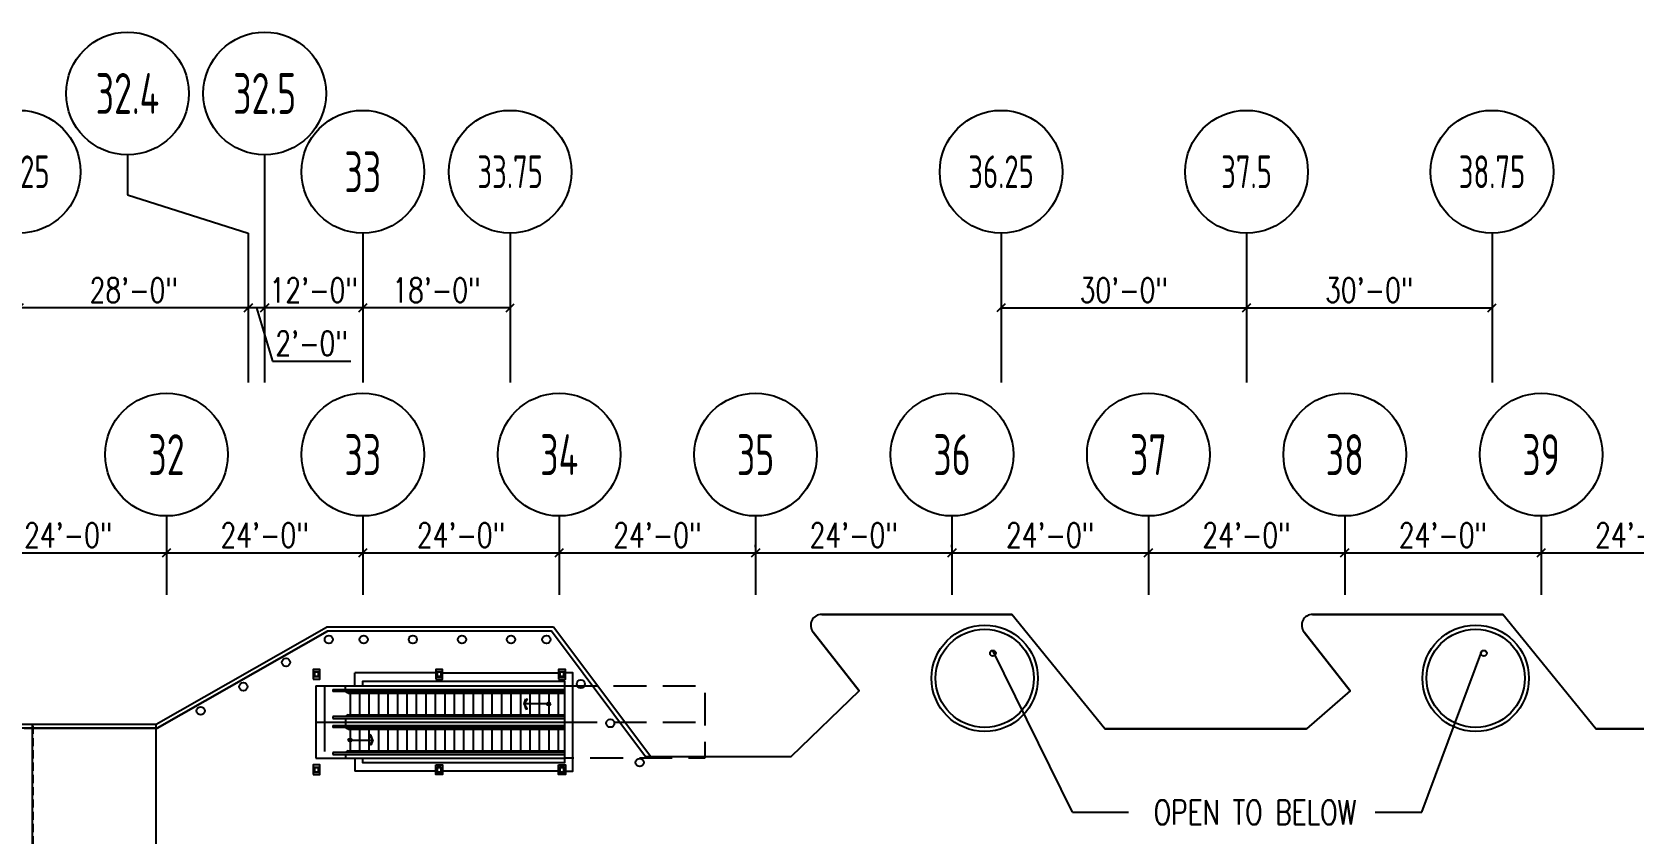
# Model space of a CAD drawing. Extents: x -13345 to 10098, y -1643 to 9113.
# Drawn here: x -5903 to -3554, y 4022 to 5197 of the extents above; entities that cross this region are included whole.
import ezdxf
from ezdxf.enums import TextEntityAlignment as Align

# ---------------------------------------------------------------- set-up
doc = ezdxf.new("R2010")
doc.units = 0
doc.header["$LTSCALE"] = 192
doc.header["$MEASUREMENT"] = 0
doc.linetypes.add('DASHED', pattern=[0.75, 0.5, -0.25])
doc.linetypes.add('DASHED2', pattern=[0.375, 0.25, -0.125])
doc.layers.get('0').update_dxf_attribs({"linetype": 'CONTINUOUS'})
doc.layers.get('DEFPOINTS').update_dxf_attribs({"linetype": 'CONTINUOUS'})
for name, color, linetype in [('ARCH-FEATURES', 2, 'CONTINUOUS'), ('ARCH-OPENINGS-ABOVE', 1, 'DASHED'), ('ARCH-OPENINGS-BELOW', 1, 'CONTINUOUS'), ('ARCH-SITE-MISC', 8, 'CONTINUOUS'), ('DIMENSIONS-STRUCTURAL-GRID', 9, 'CONTINUOUS'), ('EXPANSION-JOINT', 1, 'CONTINUOUS'), ('STRUCTURAL-COLUMNS', 3, 'CONTINUOUS'), ('STRUCTURAL-GRID-TAGS', 8, 'CONTINUOUS'), ('TEXT-GENERAL', 2, 'CONTINUOUS')]:
    doc.layers.add(name, color=color, linetype=linetype)
doc.layers.add('COMMON AREA FILL', color=7, linetype='CONTINUOUS', true_color=0xdedede)
doc.styles.add('DIM', font='dim', dxfattribs={"width": 0.75})
doc.styles.add('SIMPLEX', font='SIMPLEX.shx', dxfattribs={"width": 0.75})
doc.styles.get("Standard").update_dxf_attribs({"font": 'txt.shx', "width": 0.75})
doc.dimstyles.new('LOD-EX-GRID (with ticks)', dxfattribs={"dimscale": 0, "dimtxt": 36, "dimasz": 12, "dimexe": 12, "dimexo": 12, "dimgap": 8, "dimtad": 1, "dimdec": 0, "dimrnd": 0.0625, "dimzin": 3, "dimdsep": 46, "dimlunit": 4, "dimtxsty": 'Standard', "dimblk1": 'OBLIQUE', "dimblk2": 'OBLIQUE', "dimsah": 1, "dimcen": 0, "dimclrt": 256, "dimadec": 0, "dimazin": 0, "dimtfac": 6, "dimtdec": 0, "dimtofl": 0, "dimtmove": 1, "dimatfit": 3, "dimldrblk": 'OBLIQUE', "dimfxl": 1, "dimfrac": 2, "dimtolj": 1, "dimtzin": 3, "dimarcsym": 0})

# ---------------------------------------------------------------- blocks, each defined once
blk = doc.blocks.new('COLNUMC')
at = {"linetype": 'Continuous'}
blk.add_circle((0, 0), 90, dxfattribs=at)
at = {"linetype": 'Continuous', "style": 'DIM', "width": 0.75}
blk.add_attdef('COLUMN', text='', height=60, dxfattribs=at).set_placement((0, 0), align=Align.MIDDLE)
blk = doc.blocks.new('_OBLIQUE')
at = {"color": 0, "linetype": 'ByBlock'}
blk.add_line((-0.5, -0.5), (0.5, 0.5), dxfattribs=at)
blk = doc.blocks.new('*D60')
at = {"layer": 'DEFPOINTS', "color": 0, "transparency": 16777216}
for p in [(-3689.9, 4487.8), (-3977.9, 4433.7), (-3689.9, 4433.7)]:
    blk.add_point(p, dxfattribs=at)
at = {"layer": 'DIMENSIONS-STRUCTURAL-GRID', "color": 0, "lineweight": -2, "transparency": 16777216}
for p, q in [((-3689.9, 4475.8), (-3689.9, 4421.7)), ((-3977.9, 4433.7), (-3689.9, 4433.7))]:
    blk.add_line(p, q, dxfattribs=at)
at = {"layer": 'DIMENSIONS-STRUCTURAL-GRID', "color": 0, "lineweight": -2, "transparency": 16777216, "xscale": 12, "yscale": 12, "zscale": 12, "rotation": 180}
blk.add_blockref('_OBLIQUE', (-3977.9, 4433.7), dxfattribs=at)
at = {"layer": 'DIMENSIONS-STRUCTURAL-GRID', "color": 0, "lineweight": -2, "transparency": 16777216, "xscale": 12, "yscale": 12, "zscale": 12}
blk.add_blockref('_OBLIQUE', (-3689.9, 4433.7), dxfattribs=at)
at = {"layer": 'DIMENSIONS-STRUCTURAL-GRID', "transparency": 16777216, "insert": (-3833.9, 4459.7), "char_height": 36, "attachment_point": 5}
blk.add_mtext('\\A1;24\'-0"', dxfattribs=at)
blk = doc.blocks.new('*D61')
at = {"layer": 'DEFPOINTS', "color": 0, "transparency": 16777216}
for p in [(-3689.9, 4487.8), (-3401.9, 4487.8), (-3401.9, 4433.7)]:
    blk.add_point(p, dxfattribs=at)
at = {"layer": 'DIMENSIONS-STRUCTURAL-GRID', "color": 0, "lineweight": -2, "transparency": 16777216}
for p, q in [((-3689.9, 4475.8), (-3689.9, 4421.7)), ((-3401.9, 4475.8), (-3401.9, 4421.7)), ((-3689.9, 4433.7), (-3401.9, 4433.7))]:
    blk.add_line(p, q, dxfattribs=at)
at = {"layer": 'DIMENSIONS-STRUCTURAL-GRID', "color": 0, "lineweight": -2, "transparency": 16777216, "xscale": 12, "yscale": 12, "zscale": 12, "rotation": 180}
blk.add_blockref('_OBLIQUE', (-3689.9, 4433.7), dxfattribs=at)
at = {"layer": 'DIMENSIONS-STRUCTURAL-GRID', "color": 0, "lineweight": -2, "transparency": 16777216, "xscale": 12, "yscale": 12, "zscale": 12}
blk.add_blockref('_OBLIQUE', (-3401.9, 4433.7), dxfattribs=at)
at = {"layer": 'DIMENSIONS-STRUCTURAL-GRID', "transparency": 16777216, "insert": (-3545.9, 4459.7), "char_height": 36, "attachment_point": 5}
blk.add_mtext('\\A1;24\'-0"', dxfattribs=at)
blk = doc.blocks.new('*D468')
at = {"layer": 'DEFPOINTS', "color": 0, "transparency": 16777216}
for p in [(-5993.9, 4487.8), (-5705.9, 4487.8), (-5705.9, 4433.7)]:
    blk.add_point(p, dxfattribs=at)
at = {"layer": 'DIMENSIONS-STRUCTURAL-GRID', "color": 0, "lineweight": -2, "transparency": 16777216}
for p, q in [((-5993.9, 4475.8), (-5993.9, 4421.7)), ((-5705.9, 4475.8), (-5705.9, 4421.7)), ((-5993.9, 4433.7), (-5705.9, 4433.7))]:
    blk.add_line(p, q, dxfattribs=at)
at = {"layer": 'DIMENSIONS-STRUCTURAL-GRID', "color": 0, "lineweight": -2, "transparency": 16777216, "xscale": 12, "yscale": 12, "zscale": 12, "rotation": 180}
blk.add_blockref('_OBLIQUE', (-5993.9, 4433.7), dxfattribs=at)
at = {"layer": 'DIMENSIONS-STRUCTURAL-GRID', "color": 0, "lineweight": -2, "transparency": 16777216, "xscale": 12, "yscale": 12, "zscale": 12}
blk.add_blockref('_OBLIQUE', (-5705.9, 4433.7), dxfattribs=at)
at = {"layer": 'DIMENSIONS-STRUCTURAL-GRID', "transparency": 16777216, "insert": (-5849.9, 4459.7), "char_height": 36, "attachment_point": 5}
blk.add_mtext('\\A1;24\'-0"', dxfattribs=at)
blk = doc.blocks.new('*D469')
at = {"layer": 'DEFPOINTS', "color": 0, "transparency": 16777216}
for p in [(-5705.9, 4433.7), (-5417.9, 4433.7), (-5417.9, 4433.7)]:
    blk.add_point(p, dxfattribs=at)
at = {"layer": 'DIMENSIONS-STRUCTURAL-GRID', "color": 0, "lineweight": -2, "transparency": 16777216}
blk.add_line((-5705.9, 4433.7), (-5417.9, 4433.7), dxfattribs=at)
at = {"layer": 'DIMENSIONS-STRUCTURAL-GRID', "color": 0, "lineweight": -2, "transparency": 16777216, "xscale": 12, "yscale": 12, "zscale": 12, "rotation": 180}
blk.add_blockref('_OBLIQUE', (-5705.9, 4433.7), dxfattribs=at)
at = {"layer": 'DIMENSIONS-STRUCTURAL-GRID', "color": 0, "lineweight": -2, "transparency": 16777216, "xscale": 12, "yscale": 12, "zscale": 12}
blk.add_blockref('_OBLIQUE', (-5417.9, 4433.7), dxfattribs=at)
at = {"layer": 'DIMENSIONS-STRUCTURAL-GRID', "transparency": 16777216, "insert": (-5561.9, 4459.7), "char_height": 36, "attachment_point": 5}
blk.add_mtext('\\A1;24\'-0"', dxfattribs=at)
blk = doc.blocks.new('*D470')
at = {"layer": 'DEFPOINTS', "color": 0, "transparency": 16777216}
for p in [(-5417.9, 4433.7), (-5129.9, 4433.7), (-5129.9, 4433.7)]:
    blk.add_point(p, dxfattribs=at)
at = {"layer": 'DIMENSIONS-STRUCTURAL-GRID', "color": 0, "lineweight": -2, "transparency": 16777216}
blk.add_line((-5417.9, 4433.7), (-5129.9, 4433.7), dxfattribs=at)
at = {"layer": 'DIMENSIONS-STRUCTURAL-GRID', "color": 0, "lineweight": -2, "transparency": 16777216, "xscale": 12, "yscale": 12, "zscale": 12, "rotation": 180}
blk.add_blockref('_OBLIQUE', (-5417.9, 4433.7), dxfattribs=at)
at = {"layer": 'DIMENSIONS-STRUCTURAL-GRID', "color": 0, "lineweight": -2, "transparency": 16777216, "xscale": 12, "yscale": 12, "zscale": 12}
blk.add_blockref('_OBLIQUE', (-5129.9, 4433.7), dxfattribs=at)
at = {"layer": 'DIMENSIONS-STRUCTURAL-GRID', "transparency": 16777216, "insert": (-5273.9, 4459.7), "char_height": 36, "attachment_point": 5}
blk.add_mtext('\\A1;24\'-0"', dxfattribs=at)
blk = doc.blocks.new('*D471')
at = {"layer": 'DEFPOINTS', "color": 0, "transparency": 16777216}
for p in [(-5129.9, 4433.7), (-4841.9, 4433.7), (-4841.9, 4429.9)]:
    blk.add_point(p, dxfattribs=at)
at = {"layer": 'DIMENSIONS-STRUCTURAL-GRID', "color": 0, "lineweight": -2, "transparency": 16777216}
for p, q in [((-4841.9, 4441.9), (-4841.9, 4445.7)), ((-5129.9, 4433.7), (-4841.9, 4433.7))]:
    blk.add_line(p, q, dxfattribs=at)
at = {"layer": 'DIMENSIONS-STRUCTURAL-GRID', "color": 0, "lineweight": -2, "transparency": 16777216, "xscale": 12, "yscale": 12, "zscale": 12, "rotation": 180}
blk.add_blockref('_OBLIQUE', (-5129.9, 4433.7), dxfattribs=at)
at = {"layer": 'DIMENSIONS-STRUCTURAL-GRID', "color": 0, "lineweight": -2, "transparency": 16777216, "xscale": 12, "yscale": 12, "zscale": 12}
blk.add_blockref('_OBLIQUE', (-4841.9, 4433.7), dxfattribs=at)
at = {"layer": 'DIMENSIONS-STRUCTURAL-GRID', "transparency": 16777216, "insert": (-4985.9, 4459.7), "char_height": 36, "attachment_point": 5}
blk.add_mtext('\\A1;24\'-0"', dxfattribs=at)
blk = doc.blocks.new('*D472')
at = {"layer": 'DEFPOINTS', "color": 0, "transparency": 16777216}
for p in [(-4841.9, 4429.9), (-4553.9, 4433.7), (-4553.9, 4429.9)]:
    blk.add_point(p, dxfattribs=at)
at = {"layer": 'DIMENSIONS-STRUCTURAL-GRID', "color": 0, "lineweight": -2, "transparency": 16777216}
for p, q in [((-4841.9, 4441.9), (-4841.9, 4445.7)), ((-4553.9, 4441.9), (-4553.9, 4445.7)), ((-4841.9, 4433.7), (-4553.9, 4433.7))]:
    blk.add_line(p, q, dxfattribs=at)
at = {"layer": 'DIMENSIONS-STRUCTURAL-GRID', "color": 0, "lineweight": -2, "transparency": 16777216, "xscale": 12, "yscale": 12, "zscale": 12, "rotation": 180}
blk.add_blockref('_OBLIQUE', (-4841.9, 4433.7), dxfattribs=at)
at = {"layer": 'DIMENSIONS-STRUCTURAL-GRID', "color": 0, "lineweight": -2, "transparency": 16777216, "xscale": 12, "yscale": 12, "zscale": 12}
blk.add_blockref('_OBLIQUE', (-4553.9, 4433.7), dxfattribs=at)
at = {"layer": 'DIMENSIONS-STRUCTURAL-GRID', "transparency": 16777216, "insert": (-4697.9, 4459.7), "char_height": 36, "attachment_point": 5}
blk.add_mtext('\\A1;24\'-0"', dxfattribs=at)
blk = doc.blocks.new('*D473')
at = {"layer": 'DEFPOINTS', "color": 0, "transparency": 16777216}
for p in [(-4553.9, 4429.9), (-4265.9, 4439.7), (-4265.9, 4433.7)]:
    blk.add_point(p, dxfattribs=at)
at = {"layer": 'DIMENSIONS-STRUCTURAL-GRID', "color": 0, "lineweight": -2, "transparency": 16777216}
for p, q in [((-4553.9, 4441.9), (-4553.9, 4445.7)), ((-4553.9, 4433.7), (-4265.9, 4433.7)), ((-4265.9, 4427.7), (-4265.9, 4421.7))]:
    blk.add_line(p, q, dxfattribs=at)
at = {"layer": 'DIMENSIONS-STRUCTURAL-GRID', "color": 0, "lineweight": -2, "transparency": 16777216, "xscale": 12, "yscale": 12, "zscale": 12, "rotation": 180}
blk.add_blockref('_OBLIQUE', (-4553.9, 4433.7), dxfattribs=at)
at = {"layer": 'DIMENSIONS-STRUCTURAL-GRID', "color": 0, "lineweight": -2, "transparency": 16777216, "xscale": 12, "yscale": 12, "zscale": 12}
blk.add_blockref('_OBLIQUE', (-4265.9, 4433.7), dxfattribs=at)
at = {"layer": 'DIMENSIONS-STRUCTURAL-GRID', "transparency": 16777216, "insert": (-4409.9, 4459.7), "char_height": 36, "attachment_point": 5}
blk.add_mtext('\\A1;24\'-0"', dxfattribs=at)
blk = doc.blocks.new('*D474')
at = {"layer": 'DEFPOINTS', "color": 0, "transparency": 16777216}
for p in [(-4265.9, 4433.7), (-3977.9, 4433.7), (-3977.9, 4433.7)]:
    blk.add_point(p, dxfattribs=at)
at = {"layer": 'DIMENSIONS-STRUCTURAL-GRID', "color": 0, "lineweight": -2, "transparency": 16777216}
blk.add_line((-4265.9, 4433.7), (-3977.9, 4433.7), dxfattribs=at)
at = {"layer": 'DIMENSIONS-STRUCTURAL-GRID', "color": 0, "lineweight": -2, "transparency": 16777216, "xscale": 12, "yscale": 12, "zscale": 12, "rotation": 180}
blk.add_blockref('_OBLIQUE', (-4265.9, 4433.7), dxfattribs=at)
at = {"layer": 'DIMENSIONS-STRUCTURAL-GRID', "color": 0, "lineweight": -2, "transparency": 16777216, "xscale": 12, "yscale": 12, "zscale": 12}
blk.add_blockref('_OBLIQUE', (-3977.9, 4433.7), dxfattribs=at)
at = {"layer": 'DIMENSIONS-STRUCTURAL-GRID', "transparency": 16777216, "insert": (-4121.9, 4459.7), "char_height": 36, "attachment_point": 5}
blk.add_mtext('\\A1;24\'-0"', dxfattribs=at)
blk = doc.blocks.new('*D498')
at = {"layer": 'DEFPOINTS', "color": 0, "transparency": 16777216}
for p in [(-5417.9, 4902.5), (-5201.9, 4902.5), (-5417.9, 4792.9)]:
    blk.add_point(p, dxfattribs=at)
at = {"layer": 'DIMENSIONS-STRUCTURAL-GRID', "color": 0, "lineweight": -2, "transparency": 16777216}
for p, q in [((-5417.9, 4890.5), (-5417.9, 4780.9)), ((-5201.9, 4890.5), (-5201.9, 4780.9)), ((-5201.9, 4792.9), (-5417.9, 4792.9))]:
    blk.add_line(p, q, dxfattribs=at)
at = {"layer": 'DIMENSIONS-STRUCTURAL-GRID', "color": 0, "lineweight": -2, "transparency": 16777216, "xscale": 12, "yscale": 12, "zscale": 12, "rotation": 180}
blk.add_blockref('_OBLIQUE', (-5417.9, 4792.9), dxfattribs=at)
at = {"layer": 'DIMENSIONS-STRUCTURAL-GRID', "color": 0, "lineweight": -2, "transparency": 16777216, "xscale": 12, "yscale": 12, "zscale": 12}
blk.add_blockref('_OBLIQUE', (-5201.9, 4792.9), dxfattribs=at)
at = {"layer": 'DIMENSIONS-STRUCTURAL-GRID', "transparency": 16777216, "insert": (-5309.9, 4818.9), "char_height": 36, "attachment_point": 5}
blk.add_mtext('\\A1;18\'-0"', dxfattribs=at)
blk = doc.blocks.new('*D499')
at = {"layer": 'DEFPOINTS', "color": 0, "transparency": 16777216}
for p in [(-5561.9, 5017.3), (-5417.9, 4902.5), (-5561.9, 4792.9)]:
    blk.add_point(p, dxfattribs=at)
at = {"layer": 'DIMENSIONS-STRUCTURAL-GRID', "color": 0, "lineweight": -2, "transparency": 16777216}
for p, q in [((-5561.9, 5005.3), (-5561.9, 4780.9)), ((-5417.9, 4890.5), (-5417.9, 4780.9)), ((-5417.9, 4792.9), (-5561.9, 4792.9))]:
    blk.add_line(p, q, dxfattribs=at)
at = {"layer": 'DIMENSIONS-STRUCTURAL-GRID', "color": 0, "lineweight": -2, "transparency": 16777216, "xscale": 12, "yscale": 12, "zscale": 12, "rotation": 180}
blk.add_blockref('_OBLIQUE', (-5561.9, 4792.9), dxfattribs=at)
at = {"layer": 'DIMENSIONS-STRUCTURAL-GRID', "color": 0, "lineweight": -2, "transparency": 16777216, "xscale": 12, "yscale": 12, "zscale": 12}
blk.add_blockref('_OBLIQUE', (-5417.9, 4792.9), dxfattribs=at)
at = {"layer": 'DIMENSIONS-STRUCTURAL-GRID', "transparency": 16777216, "insert": (-5489.9, 4818.9), "char_height": 36, "attachment_point": 5}
blk.add_mtext('\\A1;12\'-0"', dxfattribs=at)
blk = doc.blocks.new('*D500')
at = {"layer": 'DEFPOINTS', "color": 0, "transparency": 16777216}
for p in [(-5561.9, 5017.3), (-5585.9, 4902.5), (-5585.9, 4792.9)]:
    blk.add_point(p, dxfattribs=at)
at = {"layer": 'DIMENSIONS-STRUCTURAL-GRID', "color": 0, "lineweight": -2, "transparency": 16777216}
for p, q in [((-5561.9, 5005.3), (-5561.9, 4780.9)), ((-5585.9, 4890.5), (-5585.9, 4780.9)), ((-5561.9, 4792.9), (-5585.9, 4792.9)), ((-5573.9, 4792.9), (-5550.5, 4714.9)), ((-5550.5, 4714.9), (-5435.5, 4714.9))]:
    blk.add_line(p, q, dxfattribs=at)
at = {"layer": 'DIMENSIONS-STRUCTURAL-GRID', "color": 0, "lineweight": -2, "transparency": 16777216, "xscale": 12, "yscale": 12, "zscale": 12, "rotation": 180}
blk.add_blockref('_OBLIQUE', (-5585.9, 4792.9), dxfattribs=at)
at = {"layer": 'DIMENSIONS-STRUCTURAL-GRID', "color": 0, "lineweight": -2, "transparency": 16777216, "xscale": 12, "yscale": 12, "zscale": 12}
blk.add_blockref('_OBLIQUE', (-5561.9, 4792.9), dxfattribs=at)
at = {"layer": 'DIMENSIONS-STRUCTURAL-GRID', "transparency": 16777216, "insert": (-5493, 4740.9), "char_height": 36, "attachment_point": 5}
blk.add_mtext('\\A1;2\'-0"', dxfattribs=at)
blk = doc.blocks.new('*D501')
at = {"layer": 'DEFPOINTS', "color": 0, "transparency": 16777216}
for p in [(-5921.9, 4902.5), (-5585.9, 4902.5), (-5921.9, 4792.9)]:
    blk.add_point(p, dxfattribs=at)
at = {"layer": 'DIMENSIONS-STRUCTURAL-GRID', "color": 0, "lineweight": -2, "transparency": 16777216}
for p, q in [((-5921.9, 4890.5), (-5921.9, 4780.9)), ((-5585.9, 4890.5), (-5585.9, 4780.9)), ((-5585.9, 4792.9), (-5921.9, 4792.9))]:
    blk.add_line(p, q, dxfattribs=at)
at = {"layer": 'DIMENSIONS-STRUCTURAL-GRID', "color": 0, "lineweight": -2, "transparency": 16777216, "xscale": 12, "yscale": 12, "zscale": 12, "rotation": 180}
blk.add_blockref('_OBLIQUE', (-5921.9, 4792.9), dxfattribs=at)
at = {"layer": 'DIMENSIONS-STRUCTURAL-GRID', "color": 0, "lineweight": -2, "transparency": 16777216, "xscale": 12, "yscale": 12, "zscale": 12}
blk.add_blockref('_OBLIQUE', (-5585.9, 4792.9), dxfattribs=at)
at = {"layer": 'DIMENSIONS-STRUCTURAL-GRID', "transparency": 16777216, "insert": (-5753.9, 4818.9), "char_height": 36, "attachment_point": 5}
blk.add_mtext('\\A1;28\'-0"', dxfattribs=at)
blk = doc.blocks.new('ES-K1_mall')
for p, q in [((6574, 8484.4), (6574, 8378.4)), ((6599.1, 8479.1), (6599.1, 8476.1)), ((6599.1, 8439.6), (6599.1, 8436.6)), ((6599.1, 8426.1), (6599.1, 8423.1)), ((6599.1, 8386.6), (6599.1, 8383.6))]:
    blk.add_line(p, q)
at = {"transparency": 33554687}
for points in [[(6574, 8484.4), (6938.9, 8484.4)], [(6617.6, 8479.1), (6617.6, 8484.4)], [(6599.1, 8479.1), (6938.9, 8479.1)], [(6938.9, 8476.1), (6599.1, 8476.1)], [(6621.5, 8473.9), (6617.6, 8476.1)], [(6621.5, 8473.9), (6938.9, 8473.9)], [(6624.3, 8473.9), (6624.3, 8441.9)], [(6638.2, 8473.9), (6638.2, 8441.9)], [(6652.1, 8473.9), (6652.1, 8441.9)], [(6665.9, 8473.9), (6665.9, 8441.9)], [(6679.8, 8473.9), (6679.8, 8441.9)], [(6693.7, 8473.9), (6693.7, 8441.9)], [(6707.6, 8473.9), (6707.6, 8441.9)], [(6721.4, 8473.9), (6721.4, 8441.9)], [(6735.3, 8473.9), (6735.3, 8441.9)], [(6749.2, 8473.9), (6749.2, 8441.9)], [(6763.1, 8473.9), (6763.1, 8441.9)], [(6776.9, 8473.9), (6776.9, 8441.9)], [(6790.8, 8473.9), (6790.8, 8441.9)], [(6804.7, 8473.9), (6804.7, 8441.9)], [(6818.6, 8473.9), (6818.6, 8441.9)], [(6832.4, 8473.9), (6832.4, 8441.9)], [(6846.3, 8473.9), (6846.3, 8441.9)], [(6860.2, 8473.9), (6860.2, 8441.9)], [(6874.1, 8473.9), (6874.1, 8441.9)], [(6887.9, 8473.9), (6887.9, 8441.9)], [(6901.8, 8473.9), (6901.8, 8441.9)], [(6915.7, 8473.9), (6915.7, 8441.9)], [(6929.6, 8473.9), (6929.6, 8441.9)], [(6938.9, 8439.6), (6599.1, 8439.6)], [(6599.1, 8436.6), (6938.9, 8436.6)], [(6621.5, 8441.9), (6617.6, 8439.6)], [(6617.6, 8436.6), (6617.6, 8426.1)], [(6621.5, 8441.9), (6938.9, 8441.9)], [(6574, 8431.4), (6938.9, 8431.4)], [(6599.1, 8426.1), (6938.9, 8426.1)], [(6938.9, 8423.1), (6599.1, 8423.1)], [(6621.5, 8420.9), (6617.6, 8423.1)], [(6621.5, 8420.9), (6938.9, 8420.9)], [(6624.3, 8420.9), (6624.3, 8388.9)], [(6638.2, 8420.9), (6638.2, 8388.9)], [(6652.1, 8420.9), (6652.1, 8388.9)], [(6665.9, 8420.9), (6665.9, 8388.9)], [(6679.8, 8420.9), (6679.8, 8388.9)], [(6693.7, 8420.9), (6693.7, 8388.9)], [(6707.6, 8420.9), (6707.6, 8388.9)], [(6721.4, 8420.9), (6721.4, 8388.9)], [(6735.3, 8420.9), (6735.3, 8388.9)], [(6749.2, 8420.9), (6749.2, 8388.9)], [(6763.1, 8420.9), (6763.1, 8388.9)], [(6776.9, 8420.9), (6776.9, 8388.9)], [(6790.8, 8420.9), (6790.8, 8388.9)], [(6804.7, 8420.9), (6804.7, 8388.9)], [(6818.6, 8420.9), (6818.6, 8388.9)], [(6832.4, 8420.9), (6832.4, 8388.9)], [(6846.3, 8420.9), (6846.3, 8388.9)], [(6860.2, 8420.9), (6860.2, 8388.9)], [(6874.1, 8420.9), (6874.1, 8388.9)], [(6887.9, 8420.9), (6887.9, 8388.9)], [(6901.8, 8420.9), (6901.8, 8388.9)], [(6915.7, 8420.9), (6915.7, 8388.9)], [(6929.6, 8420.9), (6929.6, 8388.9)], [(6621.5, 8388.9), (6617.6, 8386.6)], [(6621.5, 8388.9), (6938.9, 8388.9)], [(6574, 8378.4), (6938.9, 8378.4)], [(6938.9, 8386.6), (6599.1, 8386.6)], [(6599.1, 8383.6), (6938.9, 8383.6)], [(6617.6, 8383.6), (6617.6, 8378.4)]]:
    blk.add_lwpolyline(points, dxfattribs=at)
at = {"layer": 'ARCH-OPENINGS-ABOVE'}
blk.add_line((6587, 8484.4), (6587, 8378.4), dxfattribs=at)
blk = doc.blocks.new('*D632')
at = {"layer": 'DEFPOINTS', "color": 0, "transparency": 16777216}
for p in [(-4481.9, 4902.5), (-4121.9, 4902.5), (-4121.9, 4792.9)]:
    blk.add_point(p, dxfattribs=at)
at = {"layer": 'DIMENSIONS-STRUCTURAL-GRID', "color": 0, "lineweight": -2, "transparency": 16777216}
for p, q in [((-4481.9, 4890.5), (-4481.9, 4780.9)), ((-4121.9, 4890.5), (-4121.9, 4780.9)), ((-4481.9, 4792.9), (-4121.9, 4792.9))]:
    blk.add_line(p, q, dxfattribs=at)
at = {"layer": 'DIMENSIONS-STRUCTURAL-GRID', "color": 0, "lineweight": -2, "transparency": 16777216, "xscale": 12, "yscale": 12, "zscale": 12, "rotation": 180}
blk.add_blockref('_OBLIQUE', (-4481.9, 4792.9), dxfattribs=at)
at = {"layer": 'DIMENSIONS-STRUCTURAL-GRID', "color": 0, "lineweight": -2, "transparency": 16777216, "xscale": 12, "yscale": 12, "zscale": 12}
blk.add_blockref('_OBLIQUE', (-4121.9, 4792.9), dxfattribs=at)
at = {"layer": 'DIMENSIONS-STRUCTURAL-GRID', "transparency": 16777216, "insert": (-4301.9, 4818.9), "char_height": 36, "attachment_point": 5}
blk.add_mtext('\\A1;30\'-0"', dxfattribs=at)
blk = doc.blocks.new('*D633')
at = {"layer": 'DEFPOINTS', "color": 0, "transparency": 16777216}
for p in [(-4121.9, 4902.5), (-3761.9, 4902.5), (-3761.9, 4792.9)]:
    blk.add_point(p, dxfattribs=at)
at = {"layer": 'DIMENSIONS-STRUCTURAL-GRID', "color": 0, "lineweight": -2, "transparency": 16777216}
for p, q in [((-4121.9, 4890.5), (-4121.9, 4780.9)), ((-3761.9, 4890.5), (-3761.9, 4780.9)), ((-4121.9, 4792.9), (-3761.9, 4792.9))]:
    blk.add_line(p, q, dxfattribs=at)
at = {"layer": 'DIMENSIONS-STRUCTURAL-GRID', "color": 0, "lineweight": -2, "transparency": 16777216, "xscale": 12, "yscale": 12, "zscale": 12, "rotation": 180}
blk.add_blockref('_OBLIQUE', (-4121.9, 4792.9), dxfattribs=at)
at = {"layer": 'DIMENSIONS-STRUCTURAL-GRID', "color": 0, "lineweight": -2, "transparency": 16777216, "xscale": 12, "yscale": 12, "zscale": 12}
blk.add_blockref('_OBLIQUE', (-3761.9, 4792.9), dxfattribs=at)
at = {"layer": 'DIMENSIONS-STRUCTURAL-GRID', "transparency": 16777216, "insert": (-3941.9, 4818.9), "char_height": 36, "attachment_point": 5}
blk.add_mtext('\\A1;30\'-0"', dxfattribs=at)

msp = doc.modelspace()

# ---------------------------------------------------------------- linework, layer by layer
at = {"layer": 'ARCH-FEATURES'}
for p, q in [((-5429.9, 4238.8), (-5417.9, 4238.8)), ((-5721.2, 3988.3), (-5721.2, 4182.8)), ((-5429.9, 4132.8), (-5417.9, 4132.8))]:
    msp.add_line(p, q, dxfattribs=at)
at = {"layer": 'ARCH-FEATURES', "linetype": 'DASHED2', "flags": 128}
for points in [[(-5122.1, 4238.8), (-4916.2, 4238.8), (-4916.2, 4132.8), (-5122.1, 4132.8)], [(-5122.1, 4185.8), (-4916.2, 4185.8)]]:
    msp.add_lwpolyline(points, dxfattribs=at)
at = {"layer": 'ARCH-OPENINGS-BELOW'}
for p, q in [((-5429.9, 4238.8), (-5429.9, 4257.8)), ((-5429.9, 4132.8), (-5429.9, 4113.8)), ((-5308.9, 4113.8), (-5429.9, 4113.8)), ((-5308.9, 4119.8), (-5308.9, 4113.8)), ((-5302.9, 4119.8), (-5308.9, 4119.8)), ((-5302.9, 4113.8), (-5302.9, 4119.8)), ((-5128.9, 4113.8), (-5302.9, 4113.8)), ((-5128.9, 4119.8), (-5128.9, 4113.8))]:
    msp.add_line(p, q, dxfattribs=at)
for points in [[(-5308.9, 4257.8), (-5429.9, 4257.8)], [(-5308.9, 4257.8), (-5308.9, 4251.8), (-5302.9, 4251.8), (-5302.9, 4257.8), (-5128.9, 4257.8), (-5128.9, 4251.8), (-5122.9, 4251.8), (-5122.9, 4257.8)], [(-5122.9, 4113.8), (-5110.1, 4113.8), (-5110.1, 4257.8), (-5122.9, 4257.8)], [(-5417.9, 4238.8), (-5417.9, 4245.8), (-5122.1, 4245.8), (-5122.1, 4125.8), (-5417.9, 4125.8), (-5417.9, 4132.8)], [(-5122.9, 4113.8), (-5122.9, 4119.8), (-5128.9, 4119.8)]]:
    msp.add_lwpolyline(points, dxfattribs=at)
for centre, radius in [((-4505.9, 4249.9), 78), ((-3785.9, 4249.9), 78), ((-4505.9, 4249.9), 72), ((-3785.9, 4249.9), 72)]:
    msp.add_circle(centre, radius, dxfattribs=at)
at = {"layer": 'ARCH-SITE-MISC'}
for p, q in [((-5721.2, 4182.8), (-5471.4, 4324.8)), ((-5138.2, 4324.8), (-5471.4, 4324.8)), ((-4995.7, 4134.8), (-5138.2, 4324.8)), ((-4745, 4343.6), (-4465.9, 4343.6)), ((-4329.9, 4175.6), (-4465.9, 4343.6)), ((-4025, 4343.6), (-3745.9, 4343.6)), ((-3609.9, 4175.6), (-3745.9, 4343.6)), ((-5719.7, 4176.8), (-5469.8, 4318.8)), ((-5141.2, 4318.8), (-5469.8, 4318.8)), ((-5003.2, 4134.8), (-5141.2, 4318.8)), ((-4689.9, 4231.6), (-4757.6, 4317.7)), ((-3969.9, 4231.6), (-4037.6, 4317.7)), ((-4689.9, 4231.6), (-4790.2, 4134.8)), ((-3969.9, 4231.6), (-4033.9, 4175.6)), ((-9407.2, 4182.8), (-5721.2, 4182.8)), ((-5914.4, 4176.8), (-5719.7, 4176.8)), ((-4329.9, 4175.6), (-4033.9, 4175.6)), ((-3609.9, 4175.6), (-3313.9, 4175.6)), ((-4790.2, 4134.8), (-4995.7, 4134.8))]:
    msp.add_line(p, q, dxfattribs=at)
msp.add_lwpolyline([(-4995.7, 4134.8), (-5003.2, 4134.8)], dxfattribs=at)
for centre in [(-5467.9, 4306.8), (-5416.6, 4306.8), (-5344.6, 4306.8), (-5272.6, 4306.8), (-5200.6, 4306.8), (-5148.7, 4306.8), (-5530.5, 4273.2), (-5593.1, 4237.6), (-5098.3, 4241.6), (-5655.7, 4202.1), (-5055.1, 4184), (-5011.9, 4126.4)]:
    msp.add_circle(centre, 6, dxfattribs=at)
for centre in [(-4745, 4327.6), (-4025, 4327.6)]:
    msp.add_arc(centre, 16, 90, 218.1572, dxfattribs=at)
at = {"layer": 'COMMON AREA FILL'}
msp.add_lwpolyline([(-3313.9, 4175.6), (-3609.9, 4175.6), (-3745.9, 4343.6), (-4025, 4343.6, 0.625824), (-4037.6, 4317.7), (-3969.9, 4231.6), (-4033.9, 4175.6), (-4329.9, 4175.6), (-4465.9, 4343.6), (-4745, 4343.6, 0.625824), (-4757.6, 4317.7), (-4689.9, 4231.6), (-4790.2, 4134.8), (-5003.2, 4134.8), (-5141.2, 4318.8), (-5469.8, 4318.8), (-5719.7, 4176.8), (-8849.9, 4176.8)], format="xyb", dxfattribs=at)
for centre in [(-4505.9, 4249.9), (-3785.9, 4249.9)]:
    msp.add_circle(centre, 78, dxfattribs=at)
at = {"layer": 'EXPANSION-JOINT'}
msp.add_lwpolyline([(-5902.4, -353.2), (-5902.4, 4182.8)], dxfattribs=at)
at = {"layer": 'EXPANSION-JOINT', "linetype": 'DASHED2', "ltscale": 0.25}
msp.add_lwpolyline([(-5901.3, 3988.3), (-5901.3, 4182.8)], dxfattribs=at)
at = {"layer": 'STRUCTURAL-COLUMNS'}
for points in [[(-5490.9, 4248.8), (-5480.9, 4248.8), (-5480.9, 4262.8), (-5490.9, 4262.8)], [(-5482.9, 4259.8), (-5482.9, 4251.8), (-5488.9, 4251.8), (-5488.9, 4259.8)], [(-5483.4, 4259.3), (-5483.4, 4252.3), (-5488.4, 4252.3), (-5488.4, 4259.3)], [(-5310.9, 4248.8), (-5300.9, 4248.8), (-5300.9, 4262.8), (-5310.9, 4262.8)], [(-5302.9, 4259.8), (-5302.9, 4251.8), (-5308.9, 4251.8), (-5308.9, 4259.8)], [(-5303.4, 4259.3), (-5303.4, 4252.3), (-5308.4, 4252.3), (-5308.4, 4259.3)], [(-5130.9, 4248.8), (-5120.9, 4248.8), (-5120.9, 4262.8), (-5130.9, 4262.8)], [(-5122.9, 4259.8), (-5122.9, 4251.8), (-5128.9, 4251.8), (-5128.9, 4259.8)], [(-5123.4, 4259.3), (-5123.4, 4252.3), (-5128.4, 4252.3), (-5128.4, 4259.3)], [(-5490.9, 4108.8), (-5480.9, 4108.8), (-5480.9, 4122.8), (-5490.9, 4122.8)], [(-5482.9, 4119.8), (-5482.9, 4111.8), (-5488.9, 4111.8), (-5488.9, 4119.8)], [(-5483.4, 4119.3), (-5483.4, 4112.3), (-5488.4, 4112.3), (-5488.4, 4119.3)], [(-5310.9, 4122.8), (-5300.9, 4122.8), (-5300.9, 4108.8), (-5310.9, 4108.8)], [(-5302.9, 4119.8), (-5302.9, 4111.8), (-5308.9, 4111.8), (-5308.9, 4119.8)], [(-5303.4, 4119.3), (-5303.4, 4112.3), (-5308.4, 4112.3), (-5308.4, 4119.3)], [(-5130.9, 4122.8), (-5120.9, 4122.8), (-5120.9, 4108.8), (-5130.9, 4108.8)], [(-5122.9, 4119.8), (-5122.9, 4111.8), (-5128.9, 4111.8), (-5128.9, 4119.8)], [(-5123.4, 4119.3), (-5123.4, 4112.3), (-5128.4, 4112.3), (-5128.4, 4119.3)]]:
    msp.add_lwpolyline(points, close=True, dxfattribs=at)
at = {"layer": 'STRUCTURAL-GRID-TAGS'}
for p, q in [((-5763.1, 5017.3), (-5763.1, 4958.4)), ((-5561.9, 5017.3), (-5561.9, 4683.4)), ((-5763.1, 4958.4), (-5585.9, 4902.5)), ((-5585.9, 4902.5), (-5585.9, 4683.4)), ((-5417.9, 4902.5), (-5417.9, 4683.4)), ((-5201.9, 4902.5), (-5201.9, 4683.4)), ((-4481.9, 4902.5), (-4481.9, 4683.4)), ((-4121.9, 4902.5), (-4121.9, 4683.4)), ((-3761.9, 4902.5), (-3761.9, 4683.4)), ((-5705.9, 4487.8), (-5705.9, 4372)), ((-5417.9, 4487.8), (-5417.9, 4372)), ((-5129.9, 4487.8), (-5129.9, 4372)), ((-4841.9, 4487.8), (-4841.9, 4372)), ((-4553.9, 4487.8), (-4553.9, 4372)), ((-4265.9, 4487.8), (-4265.9, 4372)), ((-3977.9, 4487.8), (-3977.9, 4372)), ((-3689.9, 4487.8), (-3689.9, 4372))]:
    msp.add_line(p, q, dxfattribs=at)
at = {"layer": 'TEXT-GENERAL'}
for p, q in [((-4377.2, 4053.4), (-4493.9, 4290.8)), ((-3864.9, 4053.4), (-3776.9, 4289.6)), ((-4377.2, 4053.4), (-4295.2, 4053.4)), ((-3933.5, 4053.4), (-3864.9, 4053.4))]:
    msp.add_line(p, q, dxfattribs=at)
for points in [[(-5178.7, 4219.9), (-5177, 4219.3), (-5181.4, 4212.3)], [(-5178.7, 4204.6), (-5177, 4205.3), (-5181.4, 4212.3)], [(-5406.3, 4166.9), (-5408, 4166.3), (-5403.5, 4159.3)], [(-5406.3, 4151.7), (-5408, 4152.3), (-5403.5, 4159.3)]]:
    msp.add_lwpolyline(points, close=True, dxfattribs=at)
for points in [[(-5147.8, 4212.3), (-5181.4, 4212.3)], [(-5434.2, 4159.3), (-5403.5, 4159.3)]]:
    msp.add_lwpolyline(points, dxfattribs=at)
for centre, radius in [((-4493.9, 4286.6), 4.24), ((-3773.9, 4286.6), 4.24), ((-5145.3, 4212.3), 2.54), ((-5436.7, 4159.3), 2.54)]:
    msp.add_circle(centre, radius, dxfattribs=at)

# ---------------------------------------------------------------- block references
at = {"layer": 'ARCH-FEATURES', "transparency": 33554687}
msp.add_blockref('ES-K1_mall', (-12061, -4245.6), dxfattribs=at)
at = {"layer": 'STRUCTURAL-GRID-TAGS'}
for p, values in [((-5763.1, 5107.3), {'COLUMN': '32.4'}), ((-5561.9, 5107.3), {'COLUMN': '32.5'}), ((-5417.9, 4992.5), {'COLUMN': '33'}), ((-5705.9, 4577.8), {'COLUMN': '32'}), ((-5417.9, 4577.8), {'COLUMN': '33'}), ((-5129.9, 4577.8), {'COLUMN': '34'}), ((-4841.9, 4577.8), {'COLUMN': '35'}), ((-4553.9, 4577.8), {'COLUMN': '36'}), ((-4265.9, 4577.8), {'COLUMN': '37'}), ((-3977.9, 4577.8), {'COLUMN': '38'}), ((-3689.9, 4577.8), {'COLUMN': '39'})]:
    msp.add_blockref('COLNUMC', p, dxfattribs=at).add_auto_attribs(values)
ref = msp.add_blockref('COLNUMC', (-5921.9, 4992.5), dxfattribs=at)
ref.add_attrib('COLUMN', '31.25', dxfattribs={"layer": '0', "linetype": 'Continuous', "height": 48, "style": 'DIM', "width": 0.75}).set_placement((-5921.9, 4992.5), align=Align.MIDDLE)
ref = msp.add_blockref('COLNUMC', (-5201.9, 4992.5), dxfattribs=at)
ref.add_attrib('COLUMN', '33.75', dxfattribs={"layer": '0', "linetype": 'Continuous', "height": 48, "style": 'DIM', "width": 0.75}).set_placement((-5201.9, 4992.5), align=Align.MIDDLE)
ref = msp.add_blockref('COLNUMC', (-4481.9, 4992.5), dxfattribs=at)
ref.add_attrib('COLUMN', '36.25', dxfattribs={"layer": '0', "linetype": 'Continuous', "height": 48, "style": 'DIM', "width": 0.75}).set_placement((-4481.9, 4992.5), align=Align.MIDDLE)
ref = msp.add_blockref('COLNUMC', (-4121.9, 4992.5), dxfattribs=at)
ref.add_attrib('COLUMN', '37.5', dxfattribs={"layer": '0', "linetype": 'Continuous', "height": 48, "style": 'DIM', "width": 0.75}).set_placement((-4121.9, 4992.5), align=Align.MIDDLE)
ref = msp.add_blockref('COLNUMC', (-3761.9, 4992.5), dxfattribs=at)
ref.add_attrib('COLUMN', '38.75', dxfattribs={"layer": '0', "linetype": 'Continuous', "height": 48, "style": 'DIM', "width": 0.75}).set_placement((-3761.9, 4992.5), align=Align.MIDDLE)

# ---------------------------------------------------------------- texts
at = {"layer": 'TEXT-GENERAL', "style": 'SIMPLEX', "width": 0.75}
msp.add_text('OPEN TO BELOW', height=36, dxfattribs=at).set_placement((-4109.4, 4053.4), align=Align.MIDDLE_CENTER)

# ---------------------------------------------------------------- dimensions: what is measured, and where the dimension line sits
at = {"layer": 'DIMENSIONS-STRUCTURAL-GRID'}
for base, p1, p2, picture, middle in [((-5585.9, 4792.9), (-5561.9, 5017.3), (-5585.9, 4902.5), '*D500', (-5542.5, 4740.9)), ((-5561.9, 4792.9), (-5417.9, 4902.5), (-5561.9, 5017.3), '*D499', (-5489.9, 4818.9)), ((-5921.9, 4792.9), (-5585.9, 4902.5), (-5921.9, 4902.5), '*D501', (-5753.9, 4818.9)), ((-5417.9, 4792.9), (-5201.9, 4902.5), (-5417.9, 4902.5), '*D498', (-5309.9, 4818.9)), ((-4121.9, 4792.9), (-4481.9, 4902.5), (-4121.9, 4902.5), '*D632', (-4301.9, 4818.9)), ((-3761.9, 4792.9), (-4121.9, 4902.5), (-3761.9, 4902.5), '*D633', (-3941.9, 4818.9)), ((-5705.9, 4433.7), (-5993.9, 4487.8), (-5705.9, 4487.8), '*D468', (-5849.9, 4459.7)), ((-3689.9, 4433.7), (-3977.9, 4433.7), (-3689.9, 4487.8), '*D60', (-3833.9, 4459.7)), ((-3401.9, 4433.7), (-3689.9, 4487.8), (-3401.9, 4487.8), '*D61', (-3545.9, 4459.7)), ((-5417.9, 4433.7), (-5705.9, 4433.7), (-5417.9, 4433.7), '*D469', (-5561.9, 4459.7)), ((-5129.9, 4433.7), (-5417.9, 4433.7), (-5129.9, 4433.7), '*D470', (-5273.9, 4459.7)), ((-4841.9, 4433.7), (-5129.9, 4433.7), (-4841.9, 4429.9), '*D471', (-4985.9, 4459.7)), ((-4553.9, 4433.7), (-4841.9, 4429.9), (-4553.9, 4429.9), '*D472', (-4697.9, 4459.7)), ((-4265.9, 4433.7), (-4553.9, 4429.9), (-4265.9, 4439.7), '*D473', (-4409.9, 4459.7)), ((-3977.9, 4433.7), (-4265.9, 4433.7), (-3977.9, 4433.7), '*D474', (-4121.9, 4459.7))]:
    dim = msp.add_linear_dim(base=base, p1=p1, p2=p2, dimstyle='LOD-EX-GRID (with ticks)', override={"dimscale": 1}, dxfattribs=at)
    dim.commit()
    dim.dimension.update_dxf_attribs({"geometry": picture, "text_midpoint": middle})

doc.saveas('drawing.dxf')
